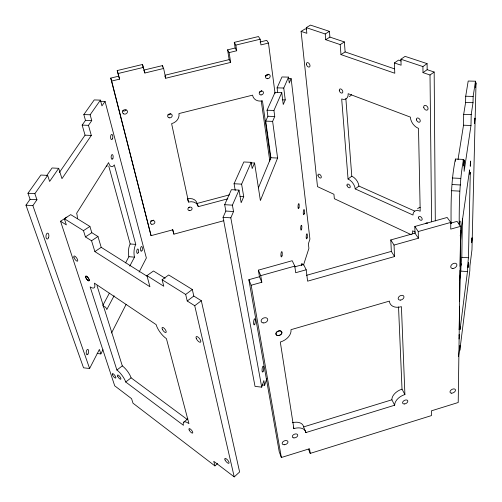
<?xml version="1.0" encoding="UTF-8"?>
<svg xmlns="http://www.w3.org/2000/svg" width="502" height="502" viewBox="0 0 502 502"><rect width="100%" height="100%" fill="white"/><g stroke="black" fill="none" stroke-linecap="round" stroke-linejoin="round"><path stroke-width="0.75" d="M414.985 233.154L390.794 239.931L394.039 245.064L418.392 238.218L414.985 233.154L414.815 226.49L447.144 217.466L450.777 222.424L450.74 229.119L460.71 226.314L458.213 402.504L431.387 410.843L431.45 415.593L310.217 453.394L308.51 449.152M451.085 223.515C450.928 201.892 451.053 180.287 455.421 159.046L463.534 159.41L463.434 165.924L464.306 160.163L462.85 160.1M455.402 161.217L455.421 159.046M459.186 224.789C459.23 202.883 459.437 180.99 463.534 159.41M459.518 306.258L459.186 329.701A10.63 0.602 -85.8 0 1 460.045 329.626L467.469 271.595A9.751 0.515 -86.1 0 1 468.454 257.764L470.286 172.249A10.667 0.609 -86.4 0 1 469.583 169.883L461.595 225.975A11.628 0.728 -86.2 0 1 460.422 242.177L460.083 266.399M459.581 301.564L460.027 270.308M458.019 159.536L463.515 125.211L463.679 114.33L465.605 102.483L465.705 96.233L468.197 81.035L475.476 81.211L475.331 87.404L476.028 82.792L471.955 249.833L469.928 265.953L469.822 270.628L459.832 350.358L459.901 345.608L458.539 356.433M459.556 280.361L460.817 271.099A9.733 0.577 -86.1 0 1 461.809 257.294L462.405 218.91M464.306 160.163L464.124 171.358L470.983 125.481L471.215 114.581L473.009 102.709L473.154 96.44L475.476 81.211M460.786 232.144L460.811 230.945M460.811 231.46L460.585 234.98M459.506 224.658L459.97 221.012L459.857 225.285M461.52 265.106L461.608 263.845M451.493 223.327L451.562 222.524M459.054 339.001L459.274 334.501L459.11 335.298M460.516 235.538L460.585 234.923M460.516 235.463L460.315 235.934M460.579 231.146L460.648 230.663M460.641 230.757L460.786 230.682M262.471 384.971L264.679 385.216L266.844 378.508M303.503 265.069L308.906 248.358L308.372 243.859L309.916 239.103L291.147 78.67L288.248 78.601M235.225 190.377L234.064 183.738L243.828 161.977L251.188 162.328L241.613 184.152L243.727 196.709L241.161 202.701L239.002 190.114L231.397 189.681L224.67 204.69L225.85 211.047L223.057 217.335L255.029 386.396L261.718 387.142L263.851 380.598L264.679 385.216M301.269 265.665L301.991 263.443L302.185 264.956M258.392 187.899L270.892 157.735L265.734 121.126L267.892 116.257L267.051 110.214L275.046 92.393L281.766 92.588L273.935 110.446L274.745 116.502L272.63 121.377L277.6 158.048L260.387 200.524L254.577 163.018L250.944 162.843M277.656 92.299L277.085 87.856L281.973 76.963L288.55 77.12L283.762 88.038L285.23 99.904L283.26 104.491L281.766 92.588M261.718 387.142L230.813 217.837L233.543 211.53L232.407 205.161L239.002 190.114M254.577 163.018L252.167 168.572L251.188 162.328M291.147 78.67L289.252 83.031L288.55 77.12M97.168 353.515L100.877 353.91L103.01 349.725M111.544 332.977L126.121 304.375M46.83 175.443L52.07 167.975L58.709 168.327L49.629 181.429L47.659 175.405L40.9 175.035L27.968 193.251L30.082 199.313L25.972 205.167L83.539 367.815L89.601 368.499L99.39 349.436L100.877 353.91M139.11 272.103L146.364 257.984L105.05 101.41L100.456 101.26M114.092 295.766L106.807 309.558A9.776 4.091 -83.2 0 0 103.117 306.891M129.761 266.11L134.498 257.143A9.017 3.539 -85.3 0 1 135.766 244.38L114.305 164.894A9.783 4.141 -88 0 1 108.583 162.617L76.643 213.268A10.592 4.894 -86 0 1 77.377 218.238M102.747 305.567L109.373 293.181M125.582 262.897L128.901 256.704A9.005 3.583 -85.3 0 1 130.169 243.966L108.771 166.106M59.374 172.5L85.051 135.17L82.159 125.098L85.478 120.373L83.828 114.563L94.225 99.923L100.406 100.124L90.128 114.795L91.747 120.618L88.471 125.349L91.314 135.433L61.972 178.662L58.709 168.327M89.601 368.499L32.881 205.613L36.947 199.746L34.864 193.672L47.659 175.405M105.05 101.41L101.95 105.884L100.406 100.124M217.586 463.515L214.919 465.906L213.777 461.313L234.233 476.9L239.617 471.968L201.315 300.711L193.803 296.042L192.304 289.503L168.71 274.97L162.127 279.752L163.777 286.24L146.954 275.648L153.468 270.992L165.133 278.233M183.462 422.458L187.842 418.768M125.713 382.016L183.443 425.301A11.282 3.79 50.9 0 1 188.947 423.657L166.419 338.649A12.406 4.656 52.8 0 1 156.141 324.625L94.376 283.134A11.515 3.985 54.6 0 1 90.14 286.887L116.903 370.03A10.467 3.313 52.6 0 1 125.713 382.016L131.085 377.83L187.635 419.766M355.221 188.909L413.008 215.032A9.155 5.666 48.9 0 1 420.199 211.204L418.505 128.393A9.883 6.689 53.2 0 1 410.398 117.117L348.15 93.679A9.325 5.886 57 0 1 341.686 98.982L348.055 178.994A8.609 5.076 52.6 0 1 355.221 188.909L358.924 186.066L414.558 211.009M116.903 370.03L122.306 365.889L97.03 285.72M234.233 476.9L194.732 305.731L201.315 300.711M348.055 178.994L351.783 176.183L345.859 98.58M194.732 305.731L187.233 301.005L193.803 296.042M187.233 301.005L185.684 294.461L192.304 289.503M423.01 72.627L427.164 69.678L427.089 63.635L422.91 66.578L423.01 72.627L430.013 74.999L434.167 72.024L435.303 220.911M340.977 54.599L345.119 51.919L344.378 41.936L340.199 44.603L340.977 54.599L394.785 73.242L394.396 62.945L398.569 60.096L401.242 60.993M394.396 62.945L401.098 65.21L400.897 59.23L405.083 56.368L427.089 63.635M101.209 247.329L97.953 236.511L91.816 232.696L89.902 226.446L70.713 214.624L64.325 218.69L83.47 230.644L85.428 236.906L91.552 240.759L94.878 251.59L101.209 247.329L147.168 276.288M91.552 240.759L97.953 236.511M85.428 236.906L91.816 232.696M83.47 230.644L89.902 226.446M214.919 465.906L133.005 403.2L131.568 398.67L114.707 385.818L60.529 221.231L66.86 217.203M329.902 37.085L329.419 31.362L325.221 33.973L325.723 39.702L329.902 37.085L344.378 41.936M411.314 234.716L334.345 198.704L333.937 194.28L317.496 186.644L301.1 31.369L306.847 33.314L306.27 27.648L310.468 25.1L329.419 31.362M301.1 31.369L305.279 28.834L306.716 29.317M248.867 279.702L251.163 285.249L261.824 282.249L259.459 276.74L248.867 279.702L279.231 451.769L281.352 457.504L309.546 448.732L310.217 453.394M292.346 422.709A11.408 7.229 -22.6 0 1 303.603 426.907L391.874 399.805A11.188 6.978 -27.3 0 1 402.02 389.157L398.538 306.898M305.9 432.561L394.679 405.208A11.257 6.972 -27.3 0 1 404.907 394.528L401.424 306.672A12.481 8.503 -29.8 0 1 389.42 301.1L290.991 329.682A12.707 8.879 -23.4 0 1 280.298 342.031L293.883 428.595A11.483 7.223 -22.7 0 1 305.9 432.561L303.603 426.907M306.452 275.341L391.328 251.389L394.547 256.547L307.6 281.17L306.189 269.775L303.528 264.385L294.58 266.895M294.806 266.11L292.202 260.714L258.361 270.158L260.733 275.654L294.806 266.11L295.684 272.73L306.189 269.775M414.815 226.49L418.241 231.535L450.777 222.424M450.664 223.152L457.04 221.369L460.71 226.314M172.462 229.414L173.905 234.158L223.829 220.711M110.741 78.099L111.676 81.054L119.583 79.14L118.61 76.197L110.741 78.099L151.052 235.664L172.883 229.797L173.905 234.158M187.34 198.861A8.59 6.877 -19.7 0 1 197.079 203.448L229.483 194.839M187.579 199.501L188.539 202.068A8.628 6.89 -19.7 0 1 198.309 206.648L227.826 198.798M165.283 75.168L229.163 59.619L230.682 62.405L165.723 78.249L164.819 76.078M118.61 76.197L117.211 70.562L142.512 64.469L144.896 73.01L163.639 68.467L165.723 78.249M235.156 48.016L227.582 49.849L229.1 52.603L236.712 50.758L235.156 48.016L234.271 42.369L258.486 36.539L260.161 39.225L260.94 44.891L268.47 43.065L275.052 93.378M117.211 70.562L118.183 73.493L143.61 67.356M234.271 42.369L235.833 45.098L260.161 39.225M163.639 68.467L162.441 65.599L143.798 70.111L144.896 73.01M260.011 42.005L266.757 40.373L268.47 43.065M277.085 87.856L283.762 88.038M465.705 96.233L473.154 96.44M465.605 102.483L473.009 102.709M282.287 99.81L285.23 99.904M463.679 114.33L471.215 114.581M267.051 110.214L273.935 110.446M267.892 116.257L274.745 116.502M463.515 125.211L470.983 125.481M265.734 121.126L272.63 121.377M83.828 114.563L90.128 114.795M85.478 120.373L91.747 120.618M82.159 125.098L88.471 125.349M85.051 135.17L91.314 135.433M270.892 157.735L277.6 158.048M452.321 177.984L460.635 178.398M452.277 184.548L460.547 184.974M451.279 190.685L459.619 191.13M234.064 183.738L241.613 184.152M239.994 196.489L243.727 196.709M224.67 204.69L232.407 205.161M27.968 193.251L34.864 193.672M225.85 211.047L233.543 211.53M30.082 199.313L36.947 199.746M223.057 217.335L230.813 217.837M25.972 205.167L32.881 205.613M461.809 257.294L468.454 257.764M130.169 243.966L135.766 244.38M460.817 271.099L467.469 271.595M128.901 256.704L134.498 257.143M306.27 27.648L325.221 33.973M400.897 59.23L422.91 66.578M427.164 69.678L434.167 72.024M325.723 39.702L340.199 44.603M345.119 51.919L394.497 68.862M415.449 232.131L412.6 230.813L412.688 233.857M162.127 279.752L185.684 294.461M60.529 221.231L66.339 224.89L64.325 218.69M94.878 251.59L149.922 286.742L146.954 275.648M402.02 389.157L404.907 394.528M391.874 399.805L394.679 405.208M293.319 427.177L293.883 428.595M197.079 203.448L198.309 206.648M111.676 81.054L151.052 235.664M118.183 73.493L119.583 79.14M142.512 64.469L143.472 68.699M188.539 202.068L171.609 123.643A9.3 8.026 -19.6 0 0 178.919 113.577L252.575 95.148A9.161 7.794 -31.3 0 0 262.439 100.795L270.729 159.467M162.441 65.599L162.761 67.099M251.163 285.249L281.352 457.504M260.733 275.654L261.824 282.249M258.361 270.158L259.459 276.74M227.582 49.849L229.163 59.619M229.1 52.603L230.682 62.405M235.833 45.098L236.712 50.758M261.26 101.009L269.806 161.079M460.792 230.587L460.805 231.027M460.296 235.595L460.303 236.028M390.794 239.931L391.328 251.389M394.039 245.064L394.547 256.547M418.241 231.535L418.392 238.218M430.013 74.999L431.607 221.771M460.296 235.099L460.284 235.676M122.306 365.889A10.423 3.363 52.6 0 1 131.085 377.83M261.661 90.605A2.203 1.876 -31.4 0 1 259.427 92.079M170.617 113.81A2.315 2.002 -19.5 0 1 167.988 114.795M189.693 207.125A2.146 1.719 -19.7 0 1 188.626 207.408M268.338 74.265A2.46 2.108 -33.3 0 1 265.251 75.84M126.09 109.9A2.523 2.203 -13.3 0 1 122.645 110.816M153.386 220.089A2.309 1.839 -16.3 0 1 150.707 220.936M425.696 223.503A2.447 1.519 48.4 0 1 427.735 223.227M351.494 94.583A9.293 5.911 57.1 0 1 349.116 96.522M351.783 176.183A8.584 5.095 52.6 0 1 358.924 186.066M417.595 208.857A9.124 5.685 48.9 0 1 420.224 207.439M107.365 165.785A9.764 4.192 -88.1 0 1 106.286 166.363M471.642 242.033L471.679 242.786L472.018 237.791L471.642 242.033M468.09 266.719L468.128 267.528L468.473 262.678L468.09 266.719M470.255 165.196L470.324 166.294L470.663 161.023L470.255 165.196M474.503 122.362L474.559 123.668L474.886 118.108L474.503 122.362M254.84 324.041A3.119 0.828 -84.6 0 0 254.934 318.845A3.119 0.828 -84.6 0 0 253.579 322.623A3.119 0.828 -84.6 0 0 254.84 324.041M263.23 371.116A2.993 0.753 -84 0 0 263.324 366.19A2.993 0.753 -84 0 0 262.063 369.993A2.993 0.753 -84 0 0 263.23 371.116M307.13 237.779A2.548 0.558 -86.1 0 0 306.986 233.775A2.548 0.558 -86.1 0 0 306.189 237.364A2.548 0.558 -86.1 0 0 307.13 237.779M304.256 213.689A2.604 0.584 -86.4 0 0 304.099 209.547A2.604 0.584 -86.4 0 0 303.277 213.155A2.604 0.584 -86.4 0 0 304.256 213.689M282.017 255.775A2.667 0.653 -85.8 0 0 281.817 251.621A2.667 0.653 -85.8 0 0 280.913 255.424A2.667 0.653 -85.8 0 0 282.017 255.775M301.633 229.132A2.466 0.558 -86.2 0 0 301.482 225.241A2.466 0.558 -86.2 0 0 300.698 228.692A2.466 0.558 -86.2 0 0 301.633 229.132M298.985 207.64A2.516 0.577 -86.5 0 0 298.828 203.636A2.516 0.577 -86.5 0 0 298.019 207.1A2.516 0.577 -86.5 0 0 298.985 207.64M85.704 277.305A2.88 0.998 54.6 0 0 88.879 280.888A2.88 0.998 54.6 0 0 87.706 277.217A2.88 0.998 54.6 0 0 85.704 277.305M162.328 329.237A3.1 1.161 52.8 0 0 165.955 332.487A3.1 1.161 52.8 0 0 164.091 328.233A3.1 1.161 52.8 0 0 162.328 329.237M117.763 376.393A2.617 0.828 52.6 0 0 120.731 379.223A2.617 0.828 52.6 0 0 119.062 375.734A2.617 0.828 52.6 0 0 117.763 376.393M189.179 429.963A2.824 0.948 50.9 0 0 192.511 433.107A2.824 0.948 50.9 0 0 190.892 429.499A2.824 0.948 50.9 0 0 189.179 429.963M73.945 257.382A3.094 1.073 55.1 0 0 77.339 261.203A3.094 1.073 55.1 0 0 76.034 257.193A3.094 1.073 55.1 0 0 73.945 257.382M196.282 338.486A3.483 1.374 52.1 0 0 200.436 342.226A3.483 1.374 52.1 0 0 198.516 337.501A3.483 1.374 52.1 0 0 196.282 338.486M225.059 459.97A3.112 1.067 49.9 0 0 228.805 463.308A3.112 1.067 49.9 0 0 226.879 459.299A3.112 1.067 49.9 0 0 225.059 459.97M112.423 374.737A2.761 0.866 52.7 0 0 115.548 378.088A2.761 0.866 52.7 0 0 114.205 374.661A2.761 0.866 52.7 0 0 112.423 374.737M85.767 277.349A2.78 0.96 54.6 0 0 88.829 280.806A2.78 0.96 54.6 0 0 87.699 277.261A2.78 0.96 54.6 0 0 85.767 277.349M261.04 94.934A2.215 1.882 -31.3 0 0 263.299 91.954A2.215 1.882 -31.3 0 0 259.647 91.979A2.215 1.882 -31.3 0 0 261.04 94.934M169.161 117.807A2.328 2.008 -19.6 0 0 172.173 115.265A2.328 2.008 -19.6 0 0 168.434 114.4A2.328 2.008 -19.6 0 0 169.161 117.807M189.273 210.595A2.159 1.719 -19.7 0 0 192.084 208.305A2.159 1.719 -19.7 0 0 188.645 207.671A2.159 1.719 -19.7 0 0 189.273 210.595M151.723 224.231A2.315 1.839 -16.4 0 0 154.88 221.953A2.315 1.839 -16.4 0 0 151.24 221.068A2.315 1.839 -16.4 0 0 151.723 224.231M123.611 113.86A2.535 2.209 -13.5 0 0 127.458 111.82A2.535 2.209 -13.5 0 0 123.743 110.001A2.535 2.209 -13.5 0 0 123.611 113.86M267.503 78.714A2.472 2.115 -33.2 0 0 270.032 75.369A2.472 2.115 -33.2 0 0 265.972 75.375A2.472 2.115 -33.2 0 0 267.503 78.714M277.694 335.556A3.175 2.221 -23.4 0 0 281.936 332.311A3.175 2.221 -23.4 0 0 277.098 331.69A3.175 2.221 -23.4 0 0 277.694 335.556M400.395 300.108A3.119 2.127 -29.8 0 0 403.853 296.318A3.119 2.127 -29.8 0 0 398.952 296.707A3.119 2.127 -29.8 0 0 400.395 300.108M293.908 437.901A2.868 1.807 -22.7 0 0 297.749 435.071A2.868 1.807 -22.7 0 0 293.425 434.751A2.868 1.807 -22.7 0 0 293.908 437.901M404.581 403.953A2.817 1.744 -27.3 0 0 407.718 400.709A2.817 1.744 -27.3 0 0 403.294 401.223A2.817 1.744 -27.3 0 0 404.581 403.953M263.148 322.911A3.451 2.447 -22.8 0 0 267.735 319.372A3.451 2.447 -22.8 0 0 262.446 318.663A3.451 2.447 -22.8 0 0 263.148 322.911M452.923 268.495A3.37 2.284 -32.8 0 0 456.814 264.391A3.37 2.284 -32.8 0 0 451.687 264.667A3.37 2.284 -32.8 0 0 452.923 268.495M451.524 393.179A2.974 1.813 -29 0 0 455.483 390.054A2.974 1.813 -29 0 0 451.216 389.878A2.974 1.813 -29 0 0 451.524 393.179M284.17 444.766A3.056 1.92 -22.2 0 0 287.922 441.565A3.056 1.92 -22.2 0 0 283.109 441.616A3.056 1.92 -22.2 0 0 284.17 444.766M277.738 335.474A3.068 2.146 -23.4 0 0 281.835 332.343A3.068 2.146 -23.4 0 0 277.16 331.747A3.068 2.146 -23.4 0 0 277.738 335.474M416.484 119.915A2.384 1.613 53.2 0 0 419.722 122.042A2.384 1.613 53.2 0 0 418.8 118.346A2.384 1.613 53.2 0 0 416.484 119.915M339.289 90.341A2.328 1.475 57 0 0 342.069 93.077A2.328 1.475 57 0 0 341.799 89.607A2.328 1.475 57 0 0 339.289 90.341M347.058 185.646A2.152 1.268 52.6 0 0 349.869 187.666A2.152 1.268 52.6 0 0 348.909 184.454A2.152 1.268 52.6 0 0 347.058 185.646M418.574 217.993A2.29 1.418 48.9 0 0 421.674 220.183A2.29 1.418 48.9 0 0 420.789 216.845A2.29 1.418 48.9 0 0 418.574 217.993M318.042 175.675A2.234 1.28 53.8 0 0 320.878 177.946A2.234 1.28 53.8 0 0 320.025 174.64A2.234 1.28 53.8 0 0 318.042 175.675M306.402 64.225A2.46 1.512 58.9 0 0 309.32 67.03A2.46 1.512 58.9 0 0 308.881 63.283A2.46 1.512 58.9 0 0 306.402 64.225M423.782 107.591A2.686 1.851 53.5 0 0 427.44 109.951A2.686 1.851 53.5 0 0 426.418 105.771A2.686 1.851 53.5 0 0 423.782 107.591M112.881 158.469A2.359 0.998 -88 0 0 112.398 154.622A2.359 0.998 -88 0 0 111.193 157.754A2.359 0.998 -88 0 0 112.881 158.469M138.257 252.512A2.253 0.885 -85.3 0 0 137.837 248.998A2.253 0.885 -85.3 0 0 136.745 252.211A2.253 0.885 -85.3 0 0 138.257 252.512M87.957 354.048A2.705 1.155 -82 0 0 88.051 349.505A2.705 1.155 -82 0 0 86.2 352.63A2.705 1.155 -82 0 0 87.957 354.048M142.06 250.435A2.378 0.922 -85.4 0 0 141.784 246.564A2.378 0.922 -85.4 0 0 140.529 249.689A2.378 0.922 -85.4 0 0 142.06 250.435M48.512 237.772A2.974 1.45 -85.4 0 0 47.709 233.135A2.974 1.45 -85.4 0 0 46.033 237.383A2.974 1.45 -85.4 0 0 48.512 237.772M112.498 138.759A2.623 1.111 -88.7 0 0 111.965 134.454A2.623 1.111 -88.7 0 0 110.628 137.874A2.623 1.111 -88.7 0 0 112.498 138.759"/></g></svg>
